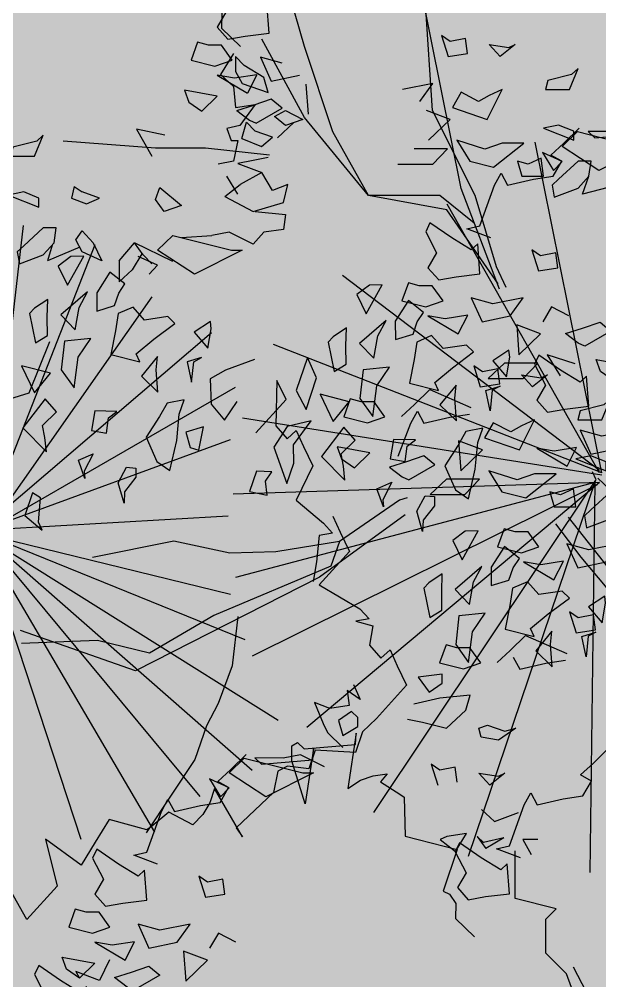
# Model space of a CAD drawing. Header units: millimetres. Extents: x 1555 to 3397, y 790 to 1592.
# Drawn here: x 1649.4277 to 1649.7163, y 809.9442 to 810.4226 of the extents above; entities that cross this region are included whole.
import ezdxf

# ---------------------------------------------------------------- set-up
doc = ezdxf.new("R2010")
doc.units = ezdxf.units.MM
doc.layers.add('ARBOLES', color=62, linetype='Continuous')
doc.layers.add('Areas Verdes', color=62, linetype='Continuous')
doc.layers.add('VEGETACIÓN GRASS', color=116, linetype='Continuous', lineweight=13)

# ---------------------------------------------------------------- blocks, each defined once
blk = doc.blocks.new('A$C2F6269CB')
at = {"layer": 'Areas Verdes'}
for p, q in [((-0.7284, -1.8819), (-0.7168, -0.9234)), ((-0.7307, -1.8871), (-0.418, -0.963)), ((0.7788, -1.7533), (0.5335, -1.0053)), ((0.7847, -1.7592), (0.3524, -1.0228)), ((-0.7307, -1.8871), (-0.185, -1.071)), ((-0.7361, -1.8926), (-1.5094, -1.1517)), ((0.7847, -1.7592), (0.0486, -1.2975)), ((0.7788, -1.7592), (0.1304, -1.4962)), ((0.7847, -1.7592), (0.1654, -1.6072)), ((0.7613, -1.765), (0.1537, -2.1157)), ((0.773, -1.765), (0.1654, -1.9871)), ((0.7671, -1.765), (0.1712, -1.8001)), ((-0.746, -1.8995), (0.1362, -2.0397)), ((-0.746, -1.9053), (0.0602, -2.2209)), ((-0.7401, -1.9111), (-0.1092, -2.3904))]:
    blk.add_line(p, q, dxfattribs=at)
at = {"layer": 'Areas Verdes', "color": 42}
for p, q in [((0.7847, -1.765), (0.2414, -1.1105)), ((0.7788, -1.7592), (0.1128, -1.1747)), ((-0.7401, -1.8819), (-0.0215, -1.2799)), ((-0.7343, -1.8761), (0.1128, -1.4553)), ((-0.7284, -1.8819), (0.1537, -1.6481)), ((0.773, -1.7709), (0.2121, -2.2501)), ((0.7555, -1.7709), (0.3582, -2.3378)), ((0.773, -1.765), (0.4984, -2.4664)), ((0.7613, -1.7592), (0.6737, -2.5131)), ((-0.7401, -1.8819), (0.1596, -1.8527)), ((-0.746, -1.9053), (-0.5824, -2.7177)), ((-0.7401, -1.9053), (-0.3662, -2.5657))]:
    blk.add_line(p, q, dxfattribs=at)
blk = doc.blocks.new('A$C77297A4A')
at = {"layer": 'ARBOLES'}
for points in [[(-124.575, 89.889), (-125.634, 92.668), (-127.01, 99.544), (-127.6, 102.883), (-127.6, 106.223)], [(-132.246, 97.515), (-132.256, 97.101), (-131.729, 96.591)], [(-124.385, 89.929), (-124.651, 90.507), (-125.241, 92.471), (-126.42, 94.829), (-126.617, 97.776), (-126.617, 100.722), (-127.207, 102.098), (-127.297, 102.279)], [(-125.268, 91.707), (-126.224, 92.471), (-128.189, 92.471), (-129.172, 94.239), (-129.958, 96.597), (-130.352, 97.972)], [(-130.936, 96.96), (-130.997, 97.789)], [(-132.135, 97.54), (-132.374, 97.126)], [(-132.374, 97.126), (-132.074, 96.794)], [(-132.074, 96.794), (-131.595, 96.878)], [(-131.595, 96.878), (-130.936, 96.96)], [(-124.612, 90.035), (-126.027, 92.078), (-128.189, 92.471), (-129.958, 94.632), (-131.138, 96.793)], [(-125.934, 96.735), (-126.174, 96.9)], [(-126.174, 96.9), (-125.993, 96.32)], [(-125.514, 96.817), (-125.934, 96.735)], [(-125.454, 96.404), (-125.514, 96.817)], [(-132.913, 96.711), (-133.092, 96.214)], [(-132.613, 96.629), (-132.913, 96.711)], [(-132.254, 96.629), (-132.613, 96.629)], [(-131.954, 96.214), (-132.254, 96.629)], [(-124.557, 96.32), (-124.855, 96.651)], [(-124.855, 96.651), (-124.316, 96.568)], [(-124.137, 96.651), (-124.557, 96.32)], [(-124.316, 96.568), (-124.137, 96.651)], [(-131.922, 96.402), (-132.281, 95.822)], [(-131.863, 96.319), (-131.863, 95.904)], [(-131.622, 96.071), (-131.863, 96.319)], [(-131.177, 96.298), (-130.877, 95.634)], [(-130.577, 96.132), (-131.177, 96.298)], [(-125.993, 96.32), (-125.454, 96.404)], [(-133.092, 96.214), (-132.433, 96.049)], [(-132.433, 96.049), (-131.954, 96.214)], [(-131.084, 95.74), (-131.622, 96.071)], [(-131.895, 95.718), (-132.374, 95.801)], [(-132.374, 95.801), (-131.536, 95.303)], [(-132.281, 95.822), (-131.922, 95.491)], [(-131.272, 95.814), (-131.895, 95.718)], [(-131.863, 95.904), (-131.683, 95.573)], [(-131.272, 95.814), (-131.536, 95.303)], [(-130.964, 95.325), (-131.084, 95.74)], [(-130.877, 95.634), (-130.098, 95.801)], [(-131.922, 95.491), (-131.863, 94.911)], [(-131.683, 95.573), (-130.964, 95.325)], [(-129.918, 95.552), (-129.859, 94.723)], [(-126.413, 95.575), (-127.251, 95.409)], [(-126.772, 95.078), (-126.413, 95.575)], [(-132.374, 95.221), (-133.272, 95.387)], [(-133.272, 95.387), (-133.153, 95.054)], [(-132.794, 94.807), (-132.374, 95.221)], [(-125.634, 95.327), (-125.874, 94.911)], [(-125.155, 95.078), (-125.634, 95.327)], [(-124.855, 95.244), (-125.155, 95.078)], [(-124.916, 94.58), (-124.496, 95.409)], [(-124.496, 95.409), (-124.855, 95.244)], [(-133.153, 95.054), (-132.794, 94.807)], [(-131.863, 94.911), (-131.324, 94.993)], [(-131.827, 94.827), (-131.356, 94.972)], [(-131.324, 94.993), (-131.743, 94.414)], [(-130.877, 95.138), (-131.356, 94.972)], [(-130.577, 94.89), (-130.877, 95.138)], [(-125.874, 94.911), (-124.916, 94.58)], [(-121.345, 94.242), (-122.127, 94.246), (-121.942, 94.07), (-120.526, 94.193)], [(-131.827, 94.827), (-131.476, 94.559)], [(-131.295, 94.475), (-130.577, 94.89)], [(-130.784, 94.662), (-130.484, 94.829)], [(-130.484, 94.414), (-130.784, 94.662)], [(-130.484, 94.829), (-130.005, 94.58)], [(-125.934, 94.58), (-126.592, 94.829)], [(-131.743, 94.414), (-132.102, 94.331)], [(-131.692, 94.051), (-131.563, 94.498)], [(-131.324, 94.249), (-131.563, 94.498)], [(-131.476, 94.559), (-131.295, 94.475)], [(-130.253, 94.489), (-130.709, 94.068)], [(-130.005, 94.58), (-130.484, 94.414)], [(-126.533, 94.001), (-125.934, 94.58)], [(-133.821, 94.145), (-134.6, 94.311)], [(-134.6, 94.311), (-134.18, 93.565)], [(-132.102, 94.331), (-131.983, 94)], [(-130.845, 94.083), (-131.324, 94.249)], [(-124.814, 91.304), (-125.473, 91.552), (-125.114, 91.636), (-124.709, 92.763), (-124.529, 93.094), (-124.35, 92.763), (-123.632, 92.93), (-123.091, 93.012), (-122.853, 93.425), (-123.152, 93.592), (-122.793, 93.923), (-122.373, 94.338)], [(-130.926, 93.587), (-132.695, 93.783), (-134.071, 93.783), (-136.626, 93.98)], [(-131.983, 94), (-131.802, 94)], [(-131.802, 94), (-131.922, 93.42)], [(-131.692, 94.051), (-131.143, 93.834)], [(-131.143, 93.834), (-130.845, 94.083)], [(-125.754, 94.001), (-125.395, 93.421)], [(-124.975, 93.752), (-125.754, 94.001)], [(-124.496, 93.918), (-124.975, 93.752)], [(-124.736, 93.256), (-123.898, 93.918)], [(-123.898, 93.918), (-124.496, 93.918)], [(-126.013, 93.767), (-126.927, 93.767)], [(-126.418, 93.345), (-126.013, 93.767)], [(-131.922, 93.42), (-132.342, 93.338)], [(-131.379, 93.445), (-131.798, 93.361)], [(-131.798, 93.361), (-131.139, 93.112)], [(-130.959, 93.527), (-131.379, 93.445)], [(-127.383, 93.345), (-126.418, 93.345)], [(-125.395, 93.421), (-124.736, 93.256)], [(-123.778, 93.339), (-124.077, 93.421)], [(-124.077, 93.421), (-123.957, 93.007)], [(-123.418, 93.505), (-123.778, 93.339)], [(-123.358, 93.007), (-123.418, 93.505)], [(-121.322, 92.759), (-121.501, 93.09), (-121.322, 93.339), (-121.022, 93.007), (-120.783, 92.51), (-121.322, 92.759), (-122.28, 92.51), (-122.101, 93.007), (-122.04, 93.421), (-122.401, 93.421), (-122.939, 92.925), (-123.119, 92.759), (-123.059, 92.428), (-122.401, 92.676), (-122.101, 93.007)], [(-131.139, 93.112), (-131.738, 92.781)], [(-130.839, 92.617), (-131.139, 93.112)], [(-132.157, 92.45), (-131.738, 92.781)], [(-131.802, 92.51), (-132.102, 93.005)], [(-130.421, 92.781), (-130.839, 92.617)], [(-130.541, 92.286), (-130.421, 92.781)], [(-123.957, 93.007), (-123.358, 93.007)], [(-136.32, 92.725), (-136.397, 92.405)], [(-136.32, 92.725), (-136.097, 92.572)], [(-135.618, 92.405), (-136.097, 92.572)], [(-134.074, 92.368), (-133.954, 92.699)], [(-133.954, 92.699), (-133.356, 92.202)], [(-136.397, 92.405), (-135.977, 92.241)], [(-135.977, 92.241), (-135.618, 92.405)], [(-133.835, 92.037), (-134.074, 92.368)], [(-132.157, 92.45), (-131.379, 92.037)], [(-131.379, 92.037), (-130.541, 92.286)], [(-133.356, 92.202), (-133.835, 92.037)], [(-131.318, 92.037), (-130.48, 91.953)], [(-130.48, 91.953), (-130.541, 91.539)], [(-136.277, 91.246), (-136.097, 91.494)], [(-136.097, 91.494), (-135.797, 91.163)], [(-132.038, 91.457), (-132.517, 91.373)], [(-131.379, 91.126), (-132.038, 91.457)], [(-131.079, 91.457), (-131.379, 91.126)], [(-130.541, 91.539), (-131.079, 91.457)], [(-136.097, 90.915), (-136.277, 91.246)], [(-134.015, 90.96), (-133.595, 91.373)], [(-133.595, 91.373), (-131.977, 90.96)], [(-133.356, 91.312), (-132.517, 91.373)], [(-136.929, 91.104), (-137.056, 90.666)], [(-136.168, 91.045), (-137.056, 90.666)], [(-135.559, 90.666), (-136.097, 90.915)], [(-135.797, 91.163), (-135.559, 90.666)], [(-135.079, 90.666), (-134.659, 91.163)], [(-133.595, 90.648), (-134.659, 91.163)], [(-134.42, 90.832), (-134.659, 91.163)], [(-132.997, 90.298), (-134.015, 90.96)], [(-131.679, 90.96), (-132.997, 90.298)], [(-131.977, 90.96), (-131.679, 90.96)], [(-145.03, 90.703), (-145.88, 89.664), (-145.03, 88.908), (-144.935, 88.908), (-144.746, 87.963), (-144.463, 87.963), (-143.517, 88.53), (-143.234, 87.963), (-142.667, 87.774), (-142.039, 87.118), (-141.643, 85.797), (-140.982, 86.127), (-140.453, 86.92), (-138.998, 87.251), (-139.737, 86.546), (-138.792, 86.641), (-137.563, 87.019), (-136.996, 88.436)], [(-135.079, 90.666), (-135.079, 90.086)], [(-134.45, 90.864), (-134.72, 90.417)], [(-134.015, 90.546), (-134.553, 90.793)], [(-134.18, 90.584), (-134.42, 90.832)], [(-135.079, 90.086), (-134.72, 90.417)], [(-134.253, 90.298), (-134.015, 90.546)], [(-122.658, 89.151), (-123.137, 89.4), (-123.378, 88.984)], [(-122.479, 87.825), (-123.258, 88.074), (-122.899, 87.494)], [(-131.338, 87.944), (-132.137, 87.645), (-132.565, 87.41), (-132.539, 86.706), (-132.165, 86.264), (-131.816, 86.779)], [(-120.598, 87.868), (-120.871, 87.298), (-121.53, 87.547), (-121.424, 87.36), (-121.783, 87.608), (-121.902, 87.94), (-121.004, 87.774), (-121.424, 87.36)], [(-131.3, 85.913), (-130.466, 86.833), (-130.726, 87.364), (-130.755, 86.108), (-130.439, 85.749), (-130.186, 85.981), (-129.986, 85.535), (-129.727, 85.004), (-130.187, 84.051), (-129.438, 83.42), (-129.181, 83.145), (-129.552, 83.08), (-129.623, 82.346), (-129.717, 81.808)], [(-127.28, 86.368), (-126.92, 86.699), (-126.5, 87.114), (-125.362, 86.616)], [(-127.376, 85.27), (-127.017, 86.181), (-126.837, 86.512)], [(-126.837, 86.512), (-126.658, 86.181)], [(-125.94, 86.347), (-125.399, 86.43)], [(-126.658, 86.181), (-125.94, 86.347)], [(-121.9, 84.613), (-122.003, 84.833)], [(-127.124, 84.116), (-127.333, 84.057), (-128.99, 82.906), (-129.23, 82.226), (-132.459, 80.865), (-134.244, 79.827), (-135.676, 80.174), (-137.774, 80.093)], [(-129.177, 83.61), (-128.978, 83.164), (-128.718, 82.634), (-129.552, 81.713), (-128.429, 81.05), (-128.173, 80.774), (-128.544, 80.709), (-128.072, 80.583), (-128.166, 80.045), (-127.85, 79.687), (-127.597, 79.918), (-127.398, 79.472), (-127.138, 78.942), (-127.972, 78.021), (-128.36, 77.646), (-128.551, 77.078), (-129.667, 77.139), (-129.84, 76.626), (-130.427, 76.699), (-130.698, 76.564), (-130.819, 75.976), (-131.847, 74.996), (-131.669, 74.745), (-132.444, 76.08), (-132.577, 75.682), (-132.77, 75.368), (-133.042, 75.081), (-133.71, 75.43), (-134.197, 75.026), (-134.313, 74.938), (-135.353, 75.225), (-135.738, 74.597), (-136.125, 73.967), (-137.109, 74.679), (-136.792, 73.381), (-137.626, 72.46), (-138.537, 74.064)], [(-127.179, 83.644), (-129.546, 81.921), (-134.625, 79.337), (-137.808, 80.453)], [(-122.672, 83.584), (-119.742, 79.861), (-116.442, 78.868), (-112.725, 79.262), (-106.339, 77.891)], [(-123.025, 83.394), (-122.326, 82.478), (-121.083, 80.995), (-119.88, 79.561), (-118.112, 78.96), (-114.021, 78.657), (-112.114, 74.184), (-111.479, 72.693), (-110.2, 70.906)], [(-128.99, 82.906), (-130.755, 82.628), (-132.02, 82.586), (-133.567, 82.923), (-135.812, 82.465)], [(-131.802, 80.841), (-131.96, 79.47), (-132.348, 78.435), (-132.664, 77.81), (-132.991, 76.884), (-134.332, 74.856)], [(-124.633, 79.566), (-124.274, 79.897), (-123.854, 80.312), (-122.716, 79.815)], [(-124.191, 79.71), (-124.012, 79.379)], [(-124.012, 79.379), (-123.293, 79.546)], [(-123.293, 79.546), (-122.753, 79.628)], [(-128.602, 78.953), (-128.423, 78.54), (-128.782, 78.788), (-128.722, 78.373), (-129.261, 78.291), (-129.679, 78.456), (-129.441, 77.876), (-129.32, 77.629), (-128.902, 77.214)], [(-127.117, 78), (-126.697, 77.916), (-126.038, 77.752), (-125.5, 78.248), (-125.38, 78.663), (-126.218, 78.58), (-126.936, 78.414)], [(-129.408, 76.678), (-130.067, 77.009), (-130.546, 76.925), (-131.329, 76.929), (-131.143, 76.753), (-129.728, 76.876), (-129.71, 77.183), (-129.94, 75.656), (-130.31, 76.845), (-130.31, 77.259), (-130.151, 77.357), (-129.966, 77.181), (-128.551, 77.303), (-128.533, 77.611), (-128.763, 76.084), (-128.41, 76.311), (-128.063, 76.436), (-127.671, 76.49), (-127.857, 76.27), (-127.326, 75.925), (-127.208, 75.84), (-127.175, 74.762), (-126.461, 74.58), (-125.745, 74.396), (-126.133, 73.246), (-125.954, 73.159), (-125.78, 72.906), (-125.79, 72.493), (-125.264, 71.983)], [(-123.996, 74.167), (-124.655, 74.416), (-124.296, 74.5), (-123.891, 75.627), (-123.711, 75.958), (-123.532, 75.627), (-122.814, 75.793), (-122.273, 75.876), (-122.035, 76.289), (-122.334, 76.456), (-121.975, 76.787), (-121.555, 77.202)], [(-134.015, 73.986), (-134.674, 74.235), (-134.315, 74.319), (-133.91, 75.446), (-133.731, 75.777), (-133.551, 75.446), (-132.833, 75.613), (-132.293, 75.695), (-132.054, 76.108), (-132.354, 76.275), (-131.994, 76.606), (-131.574, 77.021)], [(-126.218, 76.592), (-126.458, 76.757)], [(-126.458, 76.757), (-126.277, 76.177)], [(-125.798, 76.675), (-126.218, 76.592)], [(-125.739, 76.261), (-125.798, 76.675)], [(-125.139, 76.508), (-124.601, 76.426)], [(-124.841, 76.177), (-125.139, 76.508)], [(-124.421, 76.508), (-124.841, 76.177)], [(-124.601, 76.426), (-124.421, 76.508)], [(-125.07, 75.499), (-124.711, 75.168)], [(-124.711, 75.168), (-124.052, 75.417)], [(-126.029, 74.753), (-126.208, 74.671)], [(-125.488, 74.837), (-126.029, 74.753)], [(-125.788, 74.34), (-125.488, 74.837)], [(-125.19, 74.753), (-124.95, 74.422)], [(-125.011, 74.588), (-125.19, 74.753)], [(-124.454, 74.715), (-125.011, 74.588)], [(-124.454, 74.715), (-124.95, 74.422)], [(-126.208, 74.671), (-125.788, 74.34)], [(-123.932, 74.671), (-123.693, 74.257)], [(-123.512, 74.671), (-123.932, 74.671)], [(-127.356, 65.952), (-125.466, 66.141), (-125.561, 65.858), (-124.238, 66.991), (-124.238, 67.652), (-124.049, 67.936), (-123.292, 68.125), (-122.82, 68.597), (-123.292, 69.731), (-122.442, 70.203), (-122.725, 70.959), (-123.292, 71.526), (-123.292, 72.47), (-123.009, 72.754), (-124.143, 73.037), (-124.143, 74.36)], [(-131.859, 71.834), (-132.339, 72.082), (-132.579, 71.667)], [(-135.347, 71.348), (-135.62, 70.778), (-136.279, 71.027), (-136.173, 70.84), (-136.532, 71.088), (-136.651, 71.42), (-135.753, 71.254), (-136.173, 70.84)], [(-122.536, 71.148), (-121.213, 68.597), (-120.835, 68.503), (-120.174, 68.975), (-120.174, 67.652), (-119.89, 67.275), (-118, 68.219), (-118, 67.369), (-115.732, 69.731), (-115.921, 70.109), (-115.826, 70.298)]]:
    blk.add_lwpolyline(points, dxfattribs=at)
for points in [[(-122.58, 95.824), (-123.239, 95.658), (-123.298, 95.409), (-122.639, 95.409), (-122.401, 95.989)], [(-122.939, 94.416), (-123.358, 94.332), (-122.519, 94.001), (-122.519, 94.249)], [(-138.074, 93.565), (-137.415, 93.565), (-137.176, 94.145), (-137.356, 93.98), (-138.014, 93.813)], [(-120.805, 93.829), (-120.506, 93.829), (-121.824, 93.166), (-122.842, 93.829), (-122.422, 94.242)], [(-122.842, 93.415), (-123.381, 93.662), (-123.081, 93.166)], [(-137.295, 92.157), (-137.295, 92.405), (-137.715, 92.572), (-138.133, 92.488)], [(-126.313, 90.89), (-126.552, 90.477), (-126.252, 90.144), (-125.773, 90.228), (-125.114, 90.31), (-125.175, 91.139), (-125.354, 90.973), (-125.893, 91.304), (-126.493, 91.719), (-126.611, 91.47)], [(-137.835, 90.584), (-137.176, 90.832), (-136.876, 91.163), (-136.815, 91.577), (-137.176, 91.577), (-137.715, 91.081), (-137.894, 90.915)], [(-123.017, 90.89), (-123.437, 90.808), (-123.678, 90.973), (-123.497, 90.393), (-122.958, 90.477)], [(-136.761, 90.526), (-136.503, 89.996), (-136.059, 90.794), (-136.412, 90.788)], [(-135.206, 89.434), (-135.092, 89.774), (-134.918, 90.032), (-135.332, 90.36), (-135.698, 89.788), (-135.695, 89.282)], [(-128.512, 89.738), (-128.254, 89.208), (-127.81, 90.006), (-128.164, 89.999)], [(-127.09, 90.062), (-127.27, 89.564), (-126.611, 89.4), (-126.132, 89.564), (-126.432, 89.979), (-126.791, 89.979)], [(-137.05, 89.603), (-137.416, 89.356), (-137.553, 89.211), (-137.389, 88.398), (-137.058, 88.603), (-137.063, 89.11)], [(-136.692, 89.175), (-136.291, 88.763), (-136.184, 89.383), (-135.953, 89.811)], [(-124.276, 89.151), (-123.917, 89.648), (-124.755, 89.482), (-125.354, 89.648), (-125.055, 88.984)], [(-135.312, 88.079), (-134.507, 87.873), (-134.608, 88.096), (-134.122, 88.501), (-133.538, 88.937), (-133.736, 89.129), (-134.38, 89.031), (-134.696, 89.389), (-135.107, 89.211), (-135.18, 88.73)], [(-127.446, 88.493), (-126.957, 88.645), (-126.843, 88.986), (-126.67, 89.243), (-127.084, 89.572), (-127.45, 89)], [(-125.45, 89.164), (-126.073, 89.068), (-126.552, 89.151), (-125.714, 88.653)], [(-132.56, 88.988), (-133.008, 88.695), (-132.632, 88.252), (-132.539, 88.791)], [(-128.801, 88.815), (-129.168, 88.568), (-129.305, 88.423), (-129.14, 87.61), (-128.809, 87.815), (-128.814, 88.322)], [(-127.935, 88.595), (-127.704, 89.023), (-128.443, 88.387), (-128.043, 87.974)], [(-124.037, 88.074), (-123.437, 88.653), (-124.096, 88.902)], [(-121.495, 88.725), (-122.214, 88.31), (-122.395, 88.394), (-122.746, 88.663), (-122.275, 88.808), (-121.795, 88.974)], [(-135.863, 88.518), (-136.588, 88.445), (-136.678, 87.654), (-136.321, 87.155), (-136.212, 88.003)], [(-125.289, 88.149), (-125.487, 88.341), (-126.132, 88.243), (-126.448, 88.601), (-126.858, 88.423), (-126.932, 87.941), (-127.063, 87.291), (-126.259, 87.085), (-126.359, 87.308), (-125.874, 87.713)], [(-134.055, 87.657), (-134.02, 88.024), (-134.466, 87.479), (-134.013, 87.038)], [(-133.197, 87.874), (-133.077, 87.311), (-133.019, 87.879), (-132.806, 87.996)], [(-129.877, 87.997), (-130.185, 87.082), (-129.914, 86.563), (-129.623, 87.43)], [(-124.383, 87.464), (-124.291, 88.003), (-124.312, 88.199), (-124.759, 87.907)], [(-123.604, 87.811), (-123.306, 87.231), (-123.545, 86.818), (-123.245, 86.485), (-122.766, 86.569), (-122.107, 86.651), (-122.168, 87.48), (-122.348, 87.313), (-122.886, 87.644), (-123.486, 88.06)], [(-137.775, 87.77), (-137.417, 87.017), (-136.971, 87.563)], [(-128.43, 86.865), (-128.072, 86.367), (-127.963, 87.214), (-127.614, 87.73), (-128.339, 87.657)], [(-125.283, 87.764), (-125.102, 87.184), (-124.563, 87.268), (-124.622, 87.682), (-125.042, 87.599)], [(-123.921, 87.418), (-123.516, 87.84), (-124.43, 87.84), (-124.887, 87.418)], [(-123.425, 87.433), (-123.245, 87.515), (-123.665, 87.184), (-123.963, 87.515)], [(-125.764, 86.25), (-125.806, 86.868), (-125.772, 87.236), (-126.217, 86.69)], [(-124.771, 87.09), (-124.828, 86.522), (-124.948, 87.086), (-124.558, 87.208)], [(-129.527, 86.982), (-129.168, 86.229), (-128.722, 86.774)], [(-137.741, 86.053), (-137.089, 85.391), (-137.131, 85.783), (-137.193, 86.121), (-136.805, 86.496), (-137.122, 86.856)], [(-133.753, 86.735), (-133.966, 86.364), (-134.332, 85.792), (-134.034, 85.123), (-133.679, 84.877), (-133.49, 85.698), (-133.419, 86.432), (-133.285, 86.83)], [(-128.875, 86.356), (-128.216, 86.191), (-127.737, 86.356), (-128.037, 86.771), (-128.396, 86.771), (-128.696, 86.853)], [(-122.407, 86.273), (-121.748, 86.273), (-121.509, 86.853), (-121.689, 86.688), (-122.348, 86.522)], [(-135.374, 86.331), (-135.142, 86.507), (-135.749, 86.52), (-135.841, 85.982), (-135.43, 85.907)], [(-130.439, 86.088), (-130.805, 85.516), (-130.444, 84.51), (-130.254, 85.077), (-130.259, 85.584), (-129.775, 86.244)], [(-124.024, 85.445), (-123.604, 86.273), (-123.963, 86.109), (-124.263, 85.942), (-124.743, 86.191), (-124.983, 85.776)], [(-132.881, 85.431), (-132.749, 86.082), (-133.238, 85.93), (-133.117, 85.51)], [(-128.883, 84.995), (-128.945, 85.332), (-128.556, 85.707), (-128.873, 86.067), (-129.492, 85.264), (-128.841, 84.602)], [(-125.505, 85.947), (-125.718, 85.575), (-126.084, 85.003), (-125.786, 84.335), (-125.43, 84.089), (-125.241, 84.91), (-125.17, 85.643), (-125.037, 86.041)], [(-122.048, 85.325), (-121.269, 85.492), (-120.91, 85.989), (-121.748, 85.823), (-122.348, 85.989)], [(-127.126, 85.543), (-126.893, 85.718), (-127.5, 85.731), (-127.592, 85.194), (-127.182, 85.119)], [(-125.642, 84.865), (-125.042, 85.445), (-125.701, 85.694)], [(-136.047, 84.851), (-136.026, 84.655), (-136.206, 85.158), (-135.798, 85.335)], [(-128.936, 85.196), (-128.577, 84.949), (-128.157, 85.363), (-129.055, 85.529)], [(-122.707, 84.994), (-122.443, 85.505), (-123.066, 85.409), (-123.545, 85.492)], [(-127.259, 84.7), (-127.078, 84.616), (-126.36, 85.031), (-126.66, 85.28), (-127.139, 85.114), (-127.61, 84.969)], [(-121.628, 84.865), (-121.628, 85.114), (-122.048, 85.28), (-122.466, 85.196)], [(-134.619, 84.939), (-134.617, 84.687), (-134.927, 84.285), (-134.943, 83.974), (-135.104, 84.534), (-134.874, 84.962)], [(-131.289, 84.857), (-131.48, 84.288), (-130.989, 84.188), (-131.032, 84.581), (-130.858, 84.839)], [(-124.863, 84.865), (-124.504, 84.285), (-123.845, 84.121), (-123.006, 84.783), (-123.604, 84.783), (-124.084, 84.616)], [(-127.799, 84.063), (-127.778, 83.866), (-127.958, 84.37), (-127.549, 84.547)], [(-125.527, 84.21), (-125.121, 84.631), (-126.035, 84.631), (-126.492, 84.21)], [(-122.886, 84.203), (-123.186, 84.285), (-123.066, 83.872), (-122.466, 83.872), (-122.527, 84.369)], [(-122.168, 83.292), (-121.509, 83.541), (-121.21, 83.872), (-121.149, 84.285), (-121.509, 84.285), (-122.048, 83.79), (-122.227, 83.623)], [(-137.471, 84.255), (-137.681, 83.631), (-137.207, 83.22), (-137.306, 83.443), (-137.254, 84.12)], [(-126.37, 84.151), (-126.368, 83.898), (-126.679, 83.497), (-126.695, 83.186), (-126.856, 83.746), (-126.625, 84.174)], [(-125.866, 82.936), (-125.608, 82.406), (-125.164, 83.204), (-125.517, 83.197)], [(-124.444, 83.26), (-124.624, 82.763), (-123.965, 82.598), (-123.486, 82.763), (-123.785, 83.178), (-124.144, 83.178)], [(-124.8, 81.692), (-124.311, 81.843), (-124.197, 82.184), (-124.023, 82.442), (-124.438, 82.77), (-124.804, 82.198)], [(-121.629, 82.349), (-121.27, 82.847), (-122.109, 82.68), (-122.708, 82.847), (-122.408, 82.183)], [(-125.289, 81.793), (-125.058, 82.221), (-125.797, 81.585), (-125.397, 81.173)], [(-122.804, 82.362), (-123.426, 82.267), (-123.906, 82.349), (-123.067, 81.852)], [(-126.155, 82.013), (-126.521, 81.766), (-126.659, 81.621), (-126.494, 80.808), (-126.163, 81.013), (-126.168, 81.52)], [(-122.643, 81.347), (-122.841, 81.539), (-123.486, 81.441), (-123.801, 81.799), (-124.212, 81.621), (-124.285, 81.14), (-124.417, 80.489), (-123.612, 80.283), (-123.713, 80.506), (-123.227, 80.911)], [(-121.737, 80.662), (-121.644, 81.201), (-121.665, 81.397), (-122.113, 81.105)], [(-125.783, 80.064), (-125.426, 79.565), (-125.317, 80.412), (-124.968, 80.928), (-125.693, 80.855)], [(-122.637, 80.962), (-122.455, 80.382), (-121.917, 80.466), (-121.976, 80.88), (-122.396, 80.798)], [(-123.118, 79.448), (-123.16, 80.067), (-123.125, 80.434), (-123.571, 79.888)], [(-122.125, 80.289), (-122.182, 79.721), (-122.302, 80.284), (-121.911, 80.406)], [(-126.229, 79.554), (-125.57, 79.389), (-125.091, 79.554), (-125.39, 79.969), (-125.75, 79.969), (-126.049, 80.051)], [(-126.159, 79.242), (-126.818, 79.16), (-126.518, 78.745), (-126.159, 78.994)], [(-128.661, 78.209), (-129.021, 77.96), (-128.902, 77.545), (-128.482, 77.794), (-128.482, 78.042)], [(-124.9, 77.834), (-124.421, 77.668), (-124.121, 77.752), (-124.601, 77.421), (-125.08, 77.503), (-125.139, 77.752)], [(-130.006, 76.511), (-129.708, 76.511), (-131.025, 75.849), (-132.043, 76.511), (-131.623, 76.925)], [(-132.043, 76.098), (-132.582, 76.345), (-132.282, 75.849)], [(-125.495, 73.754), (-125.734, 73.341), (-125.434, 73.008), (-124.955, 73.092), (-124.296, 73.174), (-124.357, 74.003), (-124.536, 73.836), (-125.075, 74.167), (-125.674, 74.582), (-125.793, 74.334)], [(-135.514, 73.573), (-135.753, 73.16), (-135.453, 72.827), (-134.974, 72.911), (-134.315, 72.993), (-134.376, 73.822), (-134.556, 73.655), (-135.094, 73.986), (-135.694, 74.401), (-135.812, 74.153)], [(-132.218, 73.573), (-132.638, 73.491), (-132.879, 73.655), (-132.698, 73.076), (-132.159, 73.16)], [(-136.292, 72.744), (-136.471, 72.247), (-135.812, 72.082), (-135.333, 72.247), (-135.633, 72.662), (-135.992, 72.662)], [(-133.477, 71.834), (-133.118, 72.331), (-133.956, 72.165), (-134.556, 72.331), (-134.256, 71.667)], [(-134.651, 71.847), (-135.274, 71.751), (-135.753, 71.834), (-134.915, 71.336)], [(-133.238, 70.756), (-132.638, 71.336), (-133.297, 71.585)], [(-137.417, 70.944), (-137.119, 70.364), (-137.358, 69.951), (-137.058, 69.618), (-136.579, 69.702), (-135.92, 69.785), (-135.981, 70.613), (-136.161, 70.447), (-136.699, 70.778), (-137.299, 71.193)], [(-133.956, 70.923), (-134.674, 70.508), (-134.855, 70.592), (-135.206, 70.86), (-134.735, 71.005), (-134.256, 71.172)]]:
    blk.add_lwpolyline(points, close=True, dxfattribs=at)

msp = doc.modelspace()

# ---------------------------------------------------------------- hatches: boundary and pattern name
at = {"layer": 'VEGETACIÓN GRASS'}
h = msp.add_hatch(dxfattribs=at)
h.set_pattern_fill('AR-SAND', color=256, scale=0.0015, angle=90, style=0)
h.set_pattern_definition([(127.5, (24.81287, -42.492595), (-0.0734119856, -0.002400047), [0, -0.057912, 0, -0.06477, 0, -0.0619125]), (97.5, (24.81287, -42.49259), (-0.107523765, 0.0674284925), [0, -0.031242, 0, -0.052197, 0, -0.0200025]), (57.5, (24.81287, -42.53946), (-0.0002155777, 0.1186488555), [0, -0.01905, 0, -0.06858, 0, -0.089535]), (47.5, (24.81287, -42.53946), (-0.0334393985, 0.114533468), [0, -0.009525, 0, -0.044958, 0, -0.051435])])
edge = h.paths.add_edge_path()
edge.add_arc((1648.78696, 810.04535), 0.21271, 169.7458, 274.2286)
edge.add_line((1648.80265, 809.83322), (1650.37765, 809.83322))
edge.add_arc((1650.37765, 810.08322), 0.25, 270, 360)
edge.add_line((1650.62765, 810.08322), (1650.62765, 812.03322))
edge.add_line((1650.62765, 812.03322), (1648.57765, 812.03322))
edge.add_line((1648.57765, 812.03322), (1648.57765, 810.08322))

# ---------------------------------------------------------------- block references
at = {"layer": 'ARBOLES', "xscale": 0.0180000000000109, "yscale": 0.0180000000000109, "zscale": 0.0180000000000109}
msp.add_blockref('A$C77297A4A', (1651.90879, 808.67035), dxfattribs=at)
at = {"layer": 'ARBOLES', "xscale": 0.2025, "yscale": 0.2025, "zscale": 0.2025, "rotation": 180}
msp.add_blockref('A$C2F6269CB', (1649.56631, 809.81104), dxfattribs=at)

doc.saveas('drawing.dxf')
